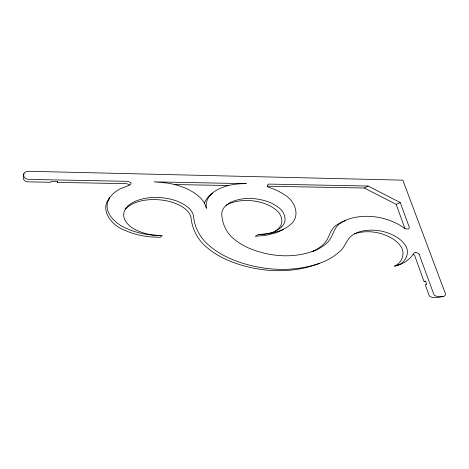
<?xml version="1.0" encoding="UTF-8"?>
<svg xmlns="http://www.w3.org/2000/svg" width="469" height="469" viewBox="0 0 469 469"><rect width="100%" height="100%" fill="white"/><g stroke="black" fill="none" stroke-linecap="round" stroke-linejoin="round"><path stroke-width="0.7" d="M419.227 254.474L433.778 294.274A6.003 3.465 0 0 0 434.663 295.482L437.554 296.713L442.554 296.56A3.019 1.741 0 0 0 444.102 296.22L445.31 295.236L445.421 293.694L402.824 180.155L29.324 171.291L26.065 171.748L24.236 172.909A3.922 2.263 0 0 0 23.919 173.589L23.473 176.104A3.916 2.263 0 0 0 23.45 176.379C22.512 179.129 24.523 181.386 27.102 181.65A6.478 3.74 0 0 0 29.125 181.878L50.793 182.277L51.045 181.474L57.746 181.597L57.464 182.394L125.551 183.643A4.244 2.451 0 0 1 128.77 184.569A3.658 2.111 0 0 1 129.28 185.079M108.861 199.208C102.23 212.14 115.749 224.129 126.736 228.538A56.731 32.754 0 0 0 146.908 234.43L153.123 235.198L162.262 235.555L160.205 237.308L151.159 236.956L145.015 236.206A55.928 32.291 0 0 1 125.071 230.396C112.472 226.111 98.742 210.335 109.746 197.719L108.861 199.208L109.506 198.082M108.785 199.173L108.339 199.847M319.424 263.385C290.95 274.4 258.39 272.383 230.261 261.28A93.519 53.994 0 0 1 207.134 247.597C197.572 240.081 191.903 228.702 190.901 216.66C188.796 210.675 183.121 206.888 177.616 204.326A38.98 22.506 0 0 0 164.848 200.503C151.534 198.287 135.049 199.595 125.311 209.027C125.645 208.617 125.956 208.183 126.296 207.779A29.201 16.861 0 0 1 130.499 203.939C141.187 197.138 154.67 196.458 166.888 198.399A39.543 22.829 0 0 1 179.791 202.274C185.753 205.047 192.132 209.367 193.609 216.209C194.442 227.946 200.626 238.662 209.707 245.991A94.879 54.779 0 0 0 233.111 259.832C260.301 270.59 291.542 272.94 319.424 263.385A63.004 36.371 0 0 0 338.694 252.357C345.026 248.083 346.046 239.618 352.178 235.309A23.954 13.83 0 0 1 361.429 231.258C373.559 228.555 386.784 230.836 397.278 237.49A42.239 24.388 0 0 1 403.956 243.487C411.911 251.677 404.993 265.255 394.341 266.158C402.724 262.916 406.072 251.683 399.664 244.947A41.63 24.036 0 0 0 393.145 239.061C381.825 231.897 367.186 229.646 354.376 233.808M125.452 208.857L125.78 208.476M281.722 226.779C287.919 221.163 284.654 211.413 278.334 207.357A38.247 22.084 0 0 0 267.195 201.453C255.863 197.684 243.006 197.097 231.85 201.781A25.842 14.92 0 0 0 224 207.673C222.335 209.86 221.468 212.68 221.843 215.429C222.593 224.862 227.037 233.814 234.647 239.548A68.38 39.478 0 0 0 248.752 248.06C269.247 256.783 293.342 258.747 314.382 250.757A44.86 25.901 0 0 0 326.758 243.083C333.477 237.607 332.931 227.055 341.121 222.845A32.109 18.537 0 0 1 345.577 220.36A31.745 18.326 0 0 1 352.096 218.05C367.585 214.233 384.445 216.813 398.416 224.381A56.468 32.601 0 0 1 404.384 228.309A4.145 2.392 0 0 0 404.987 228.684L407.924 229.101A2.14 1.231 0 0 0 408.986 228.614L409.32 227.359L400.256 202.573L368.101 186.041L269.98 184.124C267.236 183.449 266.181 187.055 269.206 187.459A54.732 31.599 0 0 1 284.185 194.629C294.667 200.157 301.25 215.939 290.463 224.54A36.107 20.847 0 0 1 278.709 231.258L269.018 233.697L258.243 234.6L255.224 236.27L265.905 235.368L275.514 232.941A36.271 20.941 0 0 0 280.902 230.607L283.593 229.194M211.736 193.744L210.962 194.401M210.194 195.051L210.909 194.442M210.118 195.116L212.181 193.375M212.592 193.017A36.394 21.011 0 0 0 209.362 196.388C206.753 199.718 205.516 204.15 206.378 208.324C203.986 198.153 194.207 192.032 185.249 188.11A56.813 32.801 0 0 0 167.568 183.098L154.143 181.861L246.336 183.66C237.66 183.526 228.831 184.669 220.793 188.075A35.908 20.73 0 0 0 212.592 193.017L211.554 193.896M280.902 230.607L283.053 229.482M267.394 186.234L364.331 188.005L368.101 186.041M345.577 220.36L341.842 222.072A32.033 18.496 0 0 0 337.416 224.54C329.431 228.614 329.807 238.762 323.475 244.238A44.725 25.824 0 0 1 311.979 251.73L313.169 251.237M344.363 220.917L344.955 220.653M364.331 188.005L396.182 204.367L400.256 202.573M313.181 251.249L314.382 250.757M399.453 264.475L397.231 265.313M313.104 251.278L312.577 251.49M318.768 263.619L318.269 263.807M413.125 254.368A4.11 2.374 0 0 1 414.76 255.822L424.029 281.447L425.571 281.078L426.755 284.349L425.207 284.701L429.012 295.241A5.915 3.418 0 0 0 429.891 296.437L432.752 297.651L437.712 297.498A3.095 1.788 0 0 0 438.421 297.416L443.269 296.472M424.029 281.447L425.676 281.377M258.243 234.6L264.657 234.142L270.625 232.894A25.883 14.944 0 0 0 281.74 226.785M174.45 184.534L228.473 185.525M415.821 252.656L416.724 252.756A4.004 2.31 0 0 1 419.18 254.479M160.093 235.544L153.41 235.039A39.443 22.776 0 0 1 136.725 230.302C129.596 227.131 121.184 219.75 124.367 211.091A29.295 16.913 0 0 1 126.296 207.779M396.182 204.367L404.958 228.667M57.411 181.591L57.464 182.394M23.919 173.589A3.945 2.281 0 0 0 23.901 173.864C22.952 176.643 24.998 178.924 27.601 179.193A6.578 3.799 0 0 0 29.647 179.422L127.152 181.333C138.074 183.531 122.984 187.494 120.252 188.773A40.914 23.62 0 0 0 109.728 197.713M226.04 205.445A25.772 14.879 0 0 1 232.548 202.491C242.074 199.554 252.439 199.976 261.966 202.696A37.532 21.668 0 0 1 276.616 210.452C281.529 214.362 283.991 222.148 279.542 227.313A25.754 14.873 0 0 1 275.022 231.305M398.691 264.891A31.828 18.379 0 0 0 405.843 261.538L410.439 257.868L413.529 253.647A2.38 1.372 0 0 1 415.815 252.627M204.425 203.083A37.133 21.439 0 0 1 210.1 195.11"/></g></svg>
